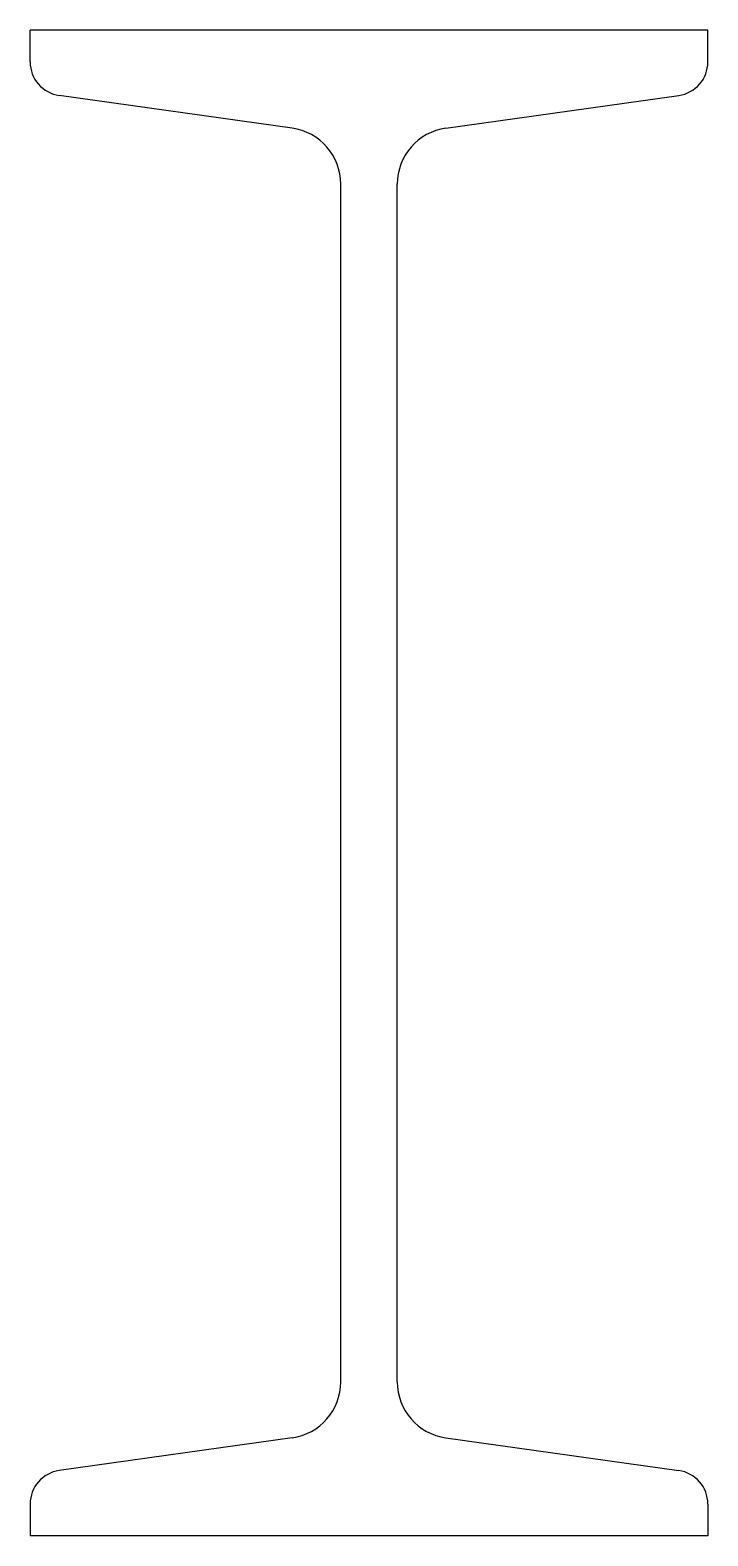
# Model space of a CAD drawing. Extents: x 1755 to 1845, y 1550 to 1750.
import ezdxf

# ---------------------------------------------------------------- set-up
doc = ezdxf.new("R2010")
doc.units = 0
doc.header["$LTSCALE"] = 20
doc.header["$MEASUREMENT"] = 0
doc.layers.add('Profile', color=7, linetype='CONTINUOUS')

msp = doc.modelspace()

# ---------------------------------------------------------------- linework, layer by layer
at = {"layer": 'Profile'}
for p, q in [((1845, 1750), (1755, 1750)), ((1755, 1745.77), (1755, 1750)), ((1845, 1745.77), (1845, 1750)), ((1789.79, 1736.97), (1758.87, 1741.32)), ((1810.21, 1736.97), (1841.13, 1741.32)), ((1796.25, 1570.45), (1796.25, 1729.55)), ((1803.75, 1570.45), (1803.75, 1729.55)), ((1789.79, 1563.03), (1758.87, 1558.68)), ((1810.21, 1563.03), (1841.13, 1558.68)), ((1755, 1554.23), (1755, 1550)), ((1845, 1554.23), (1845, 1550)), ((1845, 1550), (1755, 1550))]:
    msp.add_line(p, q, dxfattribs=at)
for centre, radius, start, end in [((1759.5, 1745.77), 4.5, 180, 262), ((1840.5, 1745.77), 4.5, 278, 0), ((1788.75, 1729.55), 7.5, 0, 82), ((1811.25, 1729.55), 7.5, 98, 180), ((1788.75, 1570.45), 7.5, 278, 0), ((1811.25, 1570.45), 7.5, 180, 262), ((1759.5, 1554.23), 4.5, 98, 180), ((1840.5, 1554.23), 4.5, 0, 82)]:
    msp.add_arc(centre, radius, start, end, dxfattribs=at)

doc.saveas('drawing.dxf')
